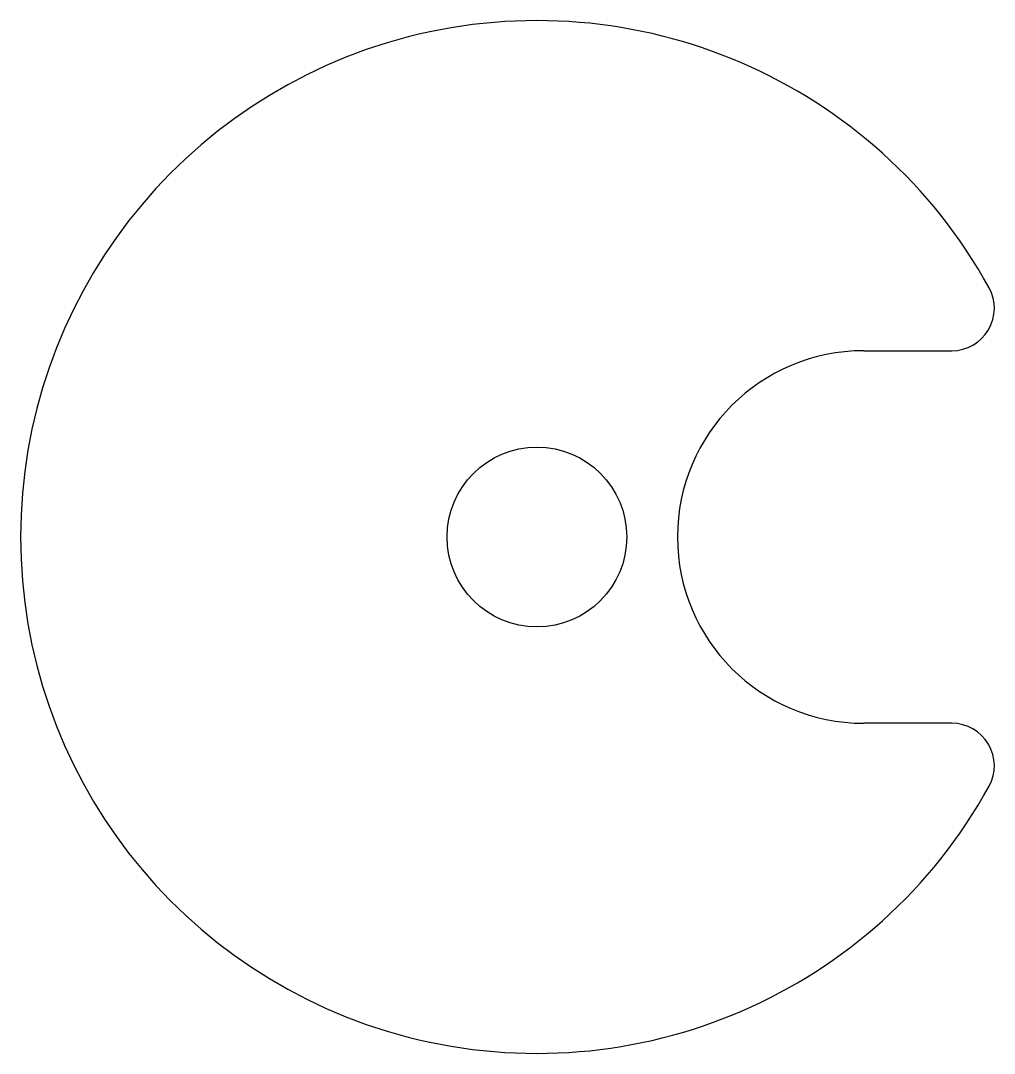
# Model space of a CAD drawing. Header units: millimetres. Extents: x -31.6 to 28, y -31.6 to 31.6.
import ezdxf

# ---------------------------------------------------------------- set-up
doc = ezdxf.new("R2010")
doc.units = ezdxf.units.MM

msp = doc.modelspace()

# ---------------------------------------------------------------- linework, layer by layer
at = {"color": 7, "linetype": 'Continuous', "lineweight": 25}
for p, q in [((20, 11.4), (25.397, 11.4)), ((25.397, -11.4), (20, -11.4))]:
    msp.add_line(p, q, dxfattribs=at)
msp.add_circle((0, 0), 5.5, dxfattribs=at)
for centre, radius, start, end in [((0, 0), 31.6, 28.86573, 331.13427), ((25.397, 14), 2.6, 270, 28.86573), ((20, 0), 11.4, 90, 270), ((25.397, -14), 2.6, 331.13427, 90)]:
    msp.add_arc(centre, radius, start, end, dxfattribs=at)

doc.saveas('drawing.dxf')
